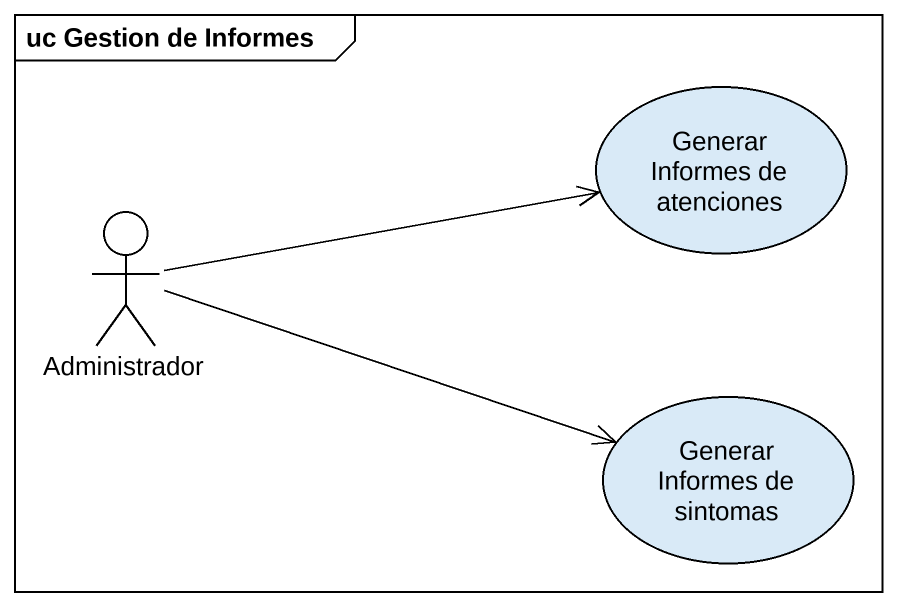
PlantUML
@startuml
mainframe uc Gestion de Informes
usecase "Generar Informes de atenciones" as Generar_Informes_de
actor Administrador
usecase "Generar Informes de sintomas" as Generar_Informes_de_sintomas
Administrador -right-> Generar_Informes_de
Administrador -right-> Generar_Informes_de_sintomas
@enduml
